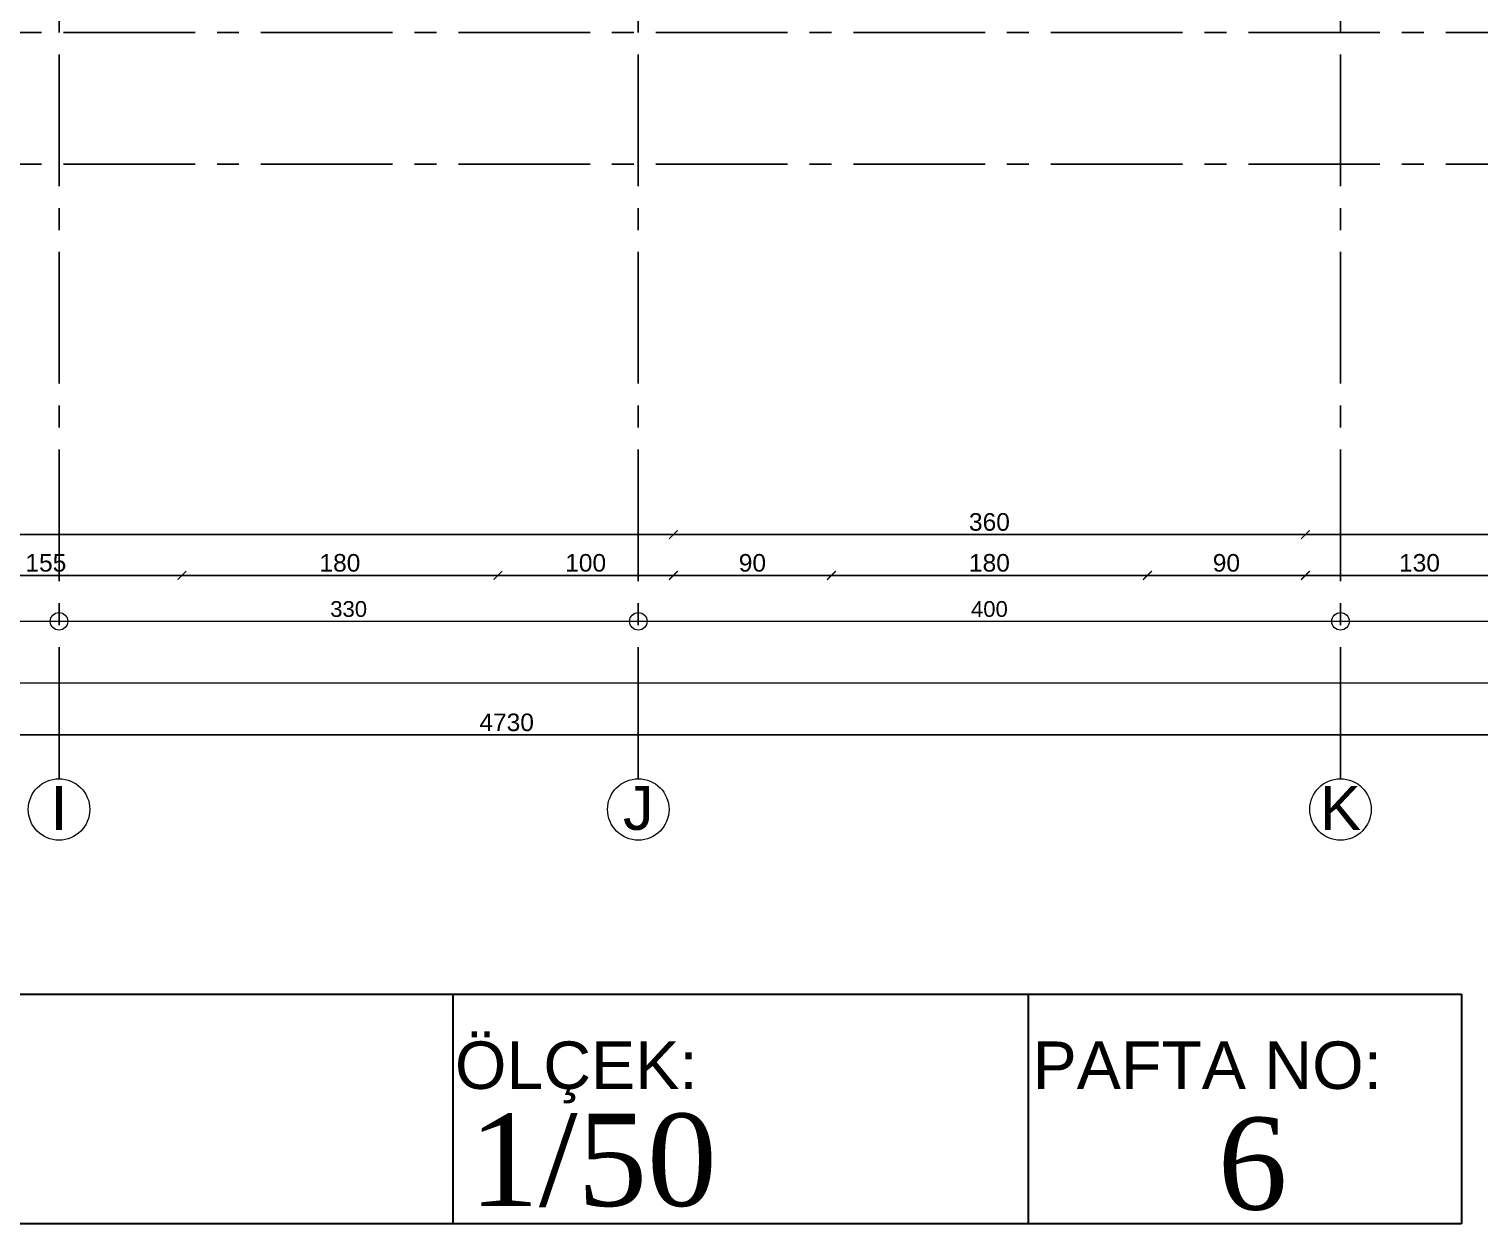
# Model space of a CAD drawing. Header units: millimetres. Extents: x 2778 to 13672, y 1832 to 5175.
# Drawn here: x 10749 to 11575, y 1887 to 2567 of the extents above; entities that cross this region are included whole.
import ezdxf

# ---------------------------------------------------------------- set-up
doc = ezdxf.new("R2010")
doc.units = ezdxf.units.MM
doc.linetypes.add('CENTER2', pattern=[112.5, 75, -12.5, 12.5, -12.5])
doc.linetypes.add('DASHDOT2', pattern=[12.7, 6.35, -3.175, 0, -3.175])
for name, color, linetype, lineweight in [('aks', 251, 'DASHDOT2', 35), ('gorunus2', 21, 'Continuous', 5), ('çerceve', 4, 'Continuous', 30), ('ÖLÇÜ İÇ', 7, 'Continuous', 9)]:
    doc.layers.add(name, color=color, linetype=linetype, lineweight=lineweight)
for name, color, linetype in [('İÇÖLÇÜ', 7, 'Continuous'), ('Standart', 7, 'Continuous'), ('Ölçülendirme', 7, 'Continuous')]:
    doc.layers.add(name, color=color, linetype=linetype)
doc.styles.add('arial_1_18', font='arial.ttf', dxfattribs={"height": 0.2})
doc.styles.add('MEKANISIMLERI', font='arial.ttf', dxfattribs={"height": 12})
doc.styles.add('ROMANT', font='times.ttf')
doc.styles.get("Standard").update_dxf_attribs({"font": 'arial.ttf'})
doc.styles.add('Times roman', font='times.ttf')
doc.dimstyles.new('zulay iç ölçü', dxfattribs={"dimtxt": 10, "dimasz": 5, "dimexe": 0.18, "dimexo": 0, "dimgap": 2, "dimtad": 3, "dimdec": 0, "dimzin": 0, "dimdsep": 46, "dimtxsty": 'Standard', "dimblk": 'ARCHTICK', "dimcen": 0.09, "dimse1": 1, "dimse2": 1, "dimadec": 0, "dimazin": 0, "dimtfac": 1, "dimtdec": 0, "dimtix": 1, "dimtofl": 0, "dimtmove": 0, "dimatfit": 3, "dimldrblk": 'ARCHTICK', "dimfxl": 1, "dimtolj": 1, "dimtzin": 0, "dimarcsym": 0})

# ---------------------------------------------------------------- blocks, each defined once
blk = doc.blocks.new('IDE242Entity1388')
at = {"layer": 'Ölçülendirme', "color": 1, "linetype": 'Continuous', "lineweight": 5}
for points in [[(-8, -328), (3268, -328)], [(-8, -363), (3268, -363)]]:
    blk.add_lwpolyline(points, dxfattribs=at)
for centre in [(2110, -328), (2440, -328), (2840, -328)]:
    blk.add_circle(centre, 5, dxfattribs=at)
at = {"layer": 'Ölçülendirme', "color": 1, "linetype": 'Continuous', "lineweight": 5, "style": 'arial_1_18'}
for s, p in [('330', (2264.51, -325.5)), ('400', (2629.51, -325.5))]:
    blk.add_text(s, height=9, dxfattribs=at).set_placement(p)
blk = doc.blocks.new('_ArchTick')
at = {"color": 0, "linetype": 'ByBlock', "const_width": 0.15}
blk.add_lwpolyline([(-0.5, -0.5), (0.5, 0.5)], dxfattribs=at)
blk = doc.blocks.new('*D2697')
at = {"layer": 'Defpoints', "color": 0, "transparency": 16777216}
for p in [(8656.17, 2165.17), (8656.17, 2156.64), (13386.17, 2156.64)]:
    blk.add_point(p, dxfattribs=at)
at = {"layer": 'ÖLÇÜ İÇ', "color": 0, "lineweight": -2, "transparency": 16777216}
blk.add_line((13386.17, 2165.17), (8656.17, 2165.17), dxfattribs=at)
at = {"layer": 'ÖLÇÜ İÇ', "color": 0, "lineweight": -2, "transparency": 16777216, "xscale": 5, "yscale": 5, "zscale": 5, "rotation": 180}
blk.add_blockref('_ArchTick', (8656.17, 2165.17), dxfattribs=at)
at = {"layer": 'ÖLÇÜ İÇ', "color": 0, "lineweight": -2, "transparency": 16777216, "xscale": 5, "yscale": 5, "zscale": 5}
blk.add_blockref('_ArchTick', (13386.17, 2165.17), dxfattribs=at)
at = {"layer": 'ÖLÇÜ İÇ', "color": 0, "transparency": 16777216, "insert": (11021.17, 2172.28), "char_height": 10, "attachment_point": 5}
blk.add_mtext('\\A1;4730', dxfattribs=at)

msp = doc.modelspace()

# ---------------------------------------------------------------- linework, layer by layer
at = {"layer": 'aks', "color": 251, "linetype": 'CENTER2', "lineweight": -3}
for points in [[(10766.17, 2140.23), (10766.17, 5100.23)], [(11096.17, 2140.23), (11096.17, 5100.23)], [(11496.17, 2140.23), (11496.17, 5100.23)], [(8406.17, 2565.23), (13636.17, 2565.23)], [(8406.17, 2490.23), (13636.17, 2490.23)]]:
    msp.add_lwpolyline(points, dxfattribs=at)
at = {"layer": 'aks', "color": 30, "linetype": 'Continuous', "lineweight": 5}
for centre in [(10766.17, 2122.73), (11096.17, 2122.73), (11496.17, 2122.73)]:
    msp.add_circle(centre, 17.5, dxfattribs=at)
at = {"layer": 'İÇÖLÇÜ'}
for p, q in [((11116.17, 2279.29), (10116.17, 2279.29)), ((11476.17, 2279.29), (11116.17, 2279.29)), ((11926.17, 2279.29), (11476.17, 2279.29)), ((10681.17, 2256.02), (10836.17, 2256.02)), ((10836.17, 2256.02), (11016.17, 2256.02)), ((11016.17, 2256.02), (11116.17, 2256.02)), ((11116.17, 2256.02), (11206.17, 2256.02)), ((11206.17, 2256.02), (11386.17, 2256.02)), ((11386.17, 2256.02), (11476.17, 2256.02)), ((11476.17, 2256.02), (11606.17, 2256.02))]:
    msp.add_line(p, q, dxfattribs=at)
at = {"layer": 'çerceve'}
for p, q in [((10329.95, 2017.57), (11565.14, 2017.57)), ((10990.55, 2017.57), (10990.55, 1886.63)), ((11318.33, 2017.57), (11318.33, 1886.63)), ((11565.14, 2017.57), (11565.14, 1886.63)), ((11565.14, 1886.63), (10329.95, 1886.63))]:
    msp.add_line(p, q, dxfattribs=at)

# ---------------------------------------------------------------- block references
at = {"layer": 'İÇÖLÇÜ', "xscale": 5, "yscale": 5, "zscale": 5, "rotation": 180}
for p in [(11116.17, 2279.29), (11476.17, 2279.29), (10836.17, 2256.02), (11016.17, 2256.02), (11116.17, 2256.02), (11206.17, 2256.02), (11386.17, 2256.02), (11476.17, 2256.02)]:
    msp.add_blockref('_ArchTick', p, dxfattribs=at)
at = {"layer": 'İÇÖLÇÜ', "xscale": 5, "yscale": 5, "zscale": 5}
for p in [(11116.17, 2279.29), (11476.17, 2279.29), (10836.17, 2256.02), (11016.17, 2256.02), (11116.17, 2256.02), (11206.17, 2256.02), (11386.17, 2256.02), (11476.17, 2256.02)]:
    msp.add_blockref('_ArchTick', p, dxfattribs=at)
at = {"layer": 'Standart'}
msp.add_blockref('IDE242Entity1388', (8656.17, 2557.89), dxfattribs=at)

# ---------------------------------------------------------------- texts
at = {"layer": 'aks', "color": 1, "linetype": 'Continuous', "lineweight": 5, "style": 'arial_1_18'}
for s, p in [('I', (10761.31, 2111.11)), ('J', (11087.43, 2111.11)), ('K', (11484.53, 2111.11))]:
    msp.add_text(s, height=25, dxfattribs=at).set_placement(p)
at = {"layer": 'gorunus2'}
for s, style, p in [('1/50', 'ROMANT', (10999.87, 1896.92, -69.58)), ('6', 'Times roman', (11426.27, 1894.83))]:
    msp.add_text(s, height=52.5, dxfattribs=dict(at, style=style)).set_placement(p)
at = {"layer": 'İÇÖLÇÜ', "char_height": 10, "attachment_point": 5}
for s, insert in [('\\A1;360', (11296.17, 2286.4)), ('\\A1;155', (10758.67, 2263.12)), ('\\A1;180', (10926.17, 2263.12)), ('\\A1;100', (11066.17, 2263.12)), ('\\A1;90', (11161.17, 2263.12)), ('\\A1;180', (11296.17, 2263.12)), ('\\A1;90', (11431.17, 2263.12)), ('\\A1;130', (11541.17, 2263.13))]:
    msp.add_mtext(s, dxfattribs=dict(at, insert=insert))
at = {"layer": 'çerceve', "style": 'MEKANISIMLERI'}
for s, p in [('ÖLÇEK:', (10991.7, 1963.57)), ('PAFTA NO:', (11320.77, 1963.57))]:
    msp.add_text(s, height=27, dxfattribs=at).set_placement(p)

# ---------------------------------------------------------------- dimensions: what is measured, and where the dimension line sits
at = {"layer": 'ÖLÇÜ İÇ', "color": 1}
dim = msp.add_linear_dim(base=(8656.17, 2165.17), p1=(13386.17, 2156.64), p2=(8656.17, 2156.64), dimstyle='zulay iç ölçü', dxfattribs=at)
dim.commit()
dim.dimension.update_dxf_attribs({"geometry": '*D2697', "text_midpoint": (11021.17, 2172.28)})

doc.saveas('drawing.dxf')
